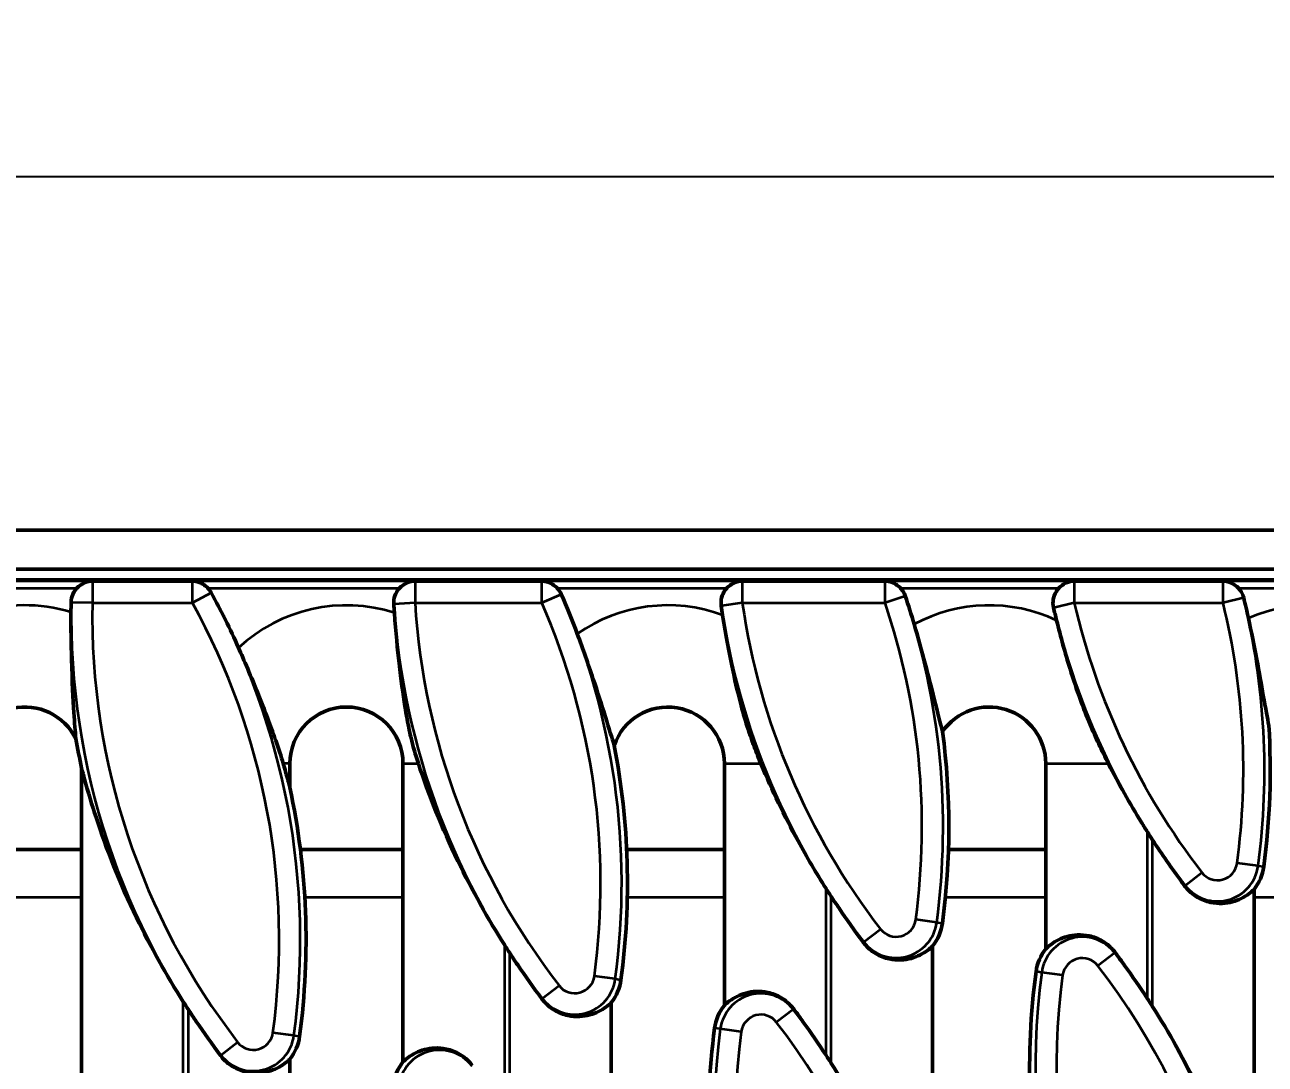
# Model space of a CAD drawing. Header units: millimetres. Extents: x 0 to 1485, y 0 to 1050.
# Drawn here: x 1278.8 to 1366.5, y 535.2 to 608.7 of the extents above; entities that cross this region are included whole.
import ezdxf

# ---------------------------------------------------------------- set-up
doc = ezdxf.new("R2010")
doc.units = ezdxf.units.MM
doc.header["$LTSCALE"] = 2.5
for name, color, linetype, lineweight in [('Bemaßung (ISO)', 7, 'Continuous', 25), ('Sichtbar (ISO)', 7, 'Continuous', 50), ('Sichtbar schmal (ISO)', 7, 'Continuous', 35)]:
    doc.layers.add(name, color=color, linetype=linetype, lineweight=lineweight)
doc.styles.add('TXT 3_5', font='isocpeur.ttf')
doc.dimstyles.new('Anrin Standard (DIN)', dxfattribs={"dimscale": 2.5, "dimtxt": 3.5, "dimasz": 2.5, "dimexe": 2, "dimexo": 0, "dimgap": 0.8, "dimtad": 1, "dimrnd": 1e-08, "dimtxsty": 'TXT 3_5', "dimcen": 0.09, "dimdle": 10, "dimclrd": 256, "dimclre": 256, "dimclrt": 256, "dimadec": 0, "dimazin": 2, "dimtfac": 0.714286, "dimtmove": 0, "dimatfit": 3, "dimfxl": 1, "dimtolj": 1, "dimlwd": -1, "dimlwe": -1, "dimarcsym": 0})

# ---------------------------------------------------------------- blocks, each defined once
blk = doc.blocks.new('*D13')
at = {"layer": 'Bemaßung (ISO)', "transparency": 16777216}
for p, q in [((389.905, 570.205), (389.905, 602.955)), ((1394.905, 572.955), (1394.905, 602.955)), ((1388.655, 597.955), (396.155, 597.955))]:
    blk.add_line(p, q, dxfattribs=at)
for points in [[(396.155, 598.996), (396.155, 596.913), (389.905, 597.955)], [(1388.655, 598.996), (1388.655, 596.913), (1394.905, 597.955)]]:
    blk.add_solid(points, dxfattribs=at)
at = {"layer": 'Defpoints', "color": 0, "transparency": 16777216}
for p in [(389.905, 597.955), (1394.905, 572.955), (389.905, 570.205)]:
    blk.add_point(p, dxfattribs=at)
at = {"layer": 'Bemaßung (ISO)', "transparency": 16777216, "insert": (881.855, 608.705), "char_height": 8.75, "attachment_point": 1, "style": 'TXT 3_5'}
blk.add_mtext('\\A1;1005', dxfattribs=at)

msp = doc.modelspace()

# ---------------------------------------------------------------- linework, layer by layer
at = {"layer": 'Sichtbar (ISO)'}
for p, q in [((389.905, 572.955), (1394.905, 572.955)), ((389.905, 570.205), (1394.905, 570.205)), ((1391.644, 569.455), (893.166, 569.455)), ((1282.769, 531.355), (1282.769, 556.139)), ((1297.496, 556.455), (1297.496, 554.771)), ((1305.496, 535.355), (1305.496, 556.455)), ((1328.223, 539.355), (1328.223, 556.455)), ((1350.95, 543.355), (1350.95, 556.455)), ((1282.769, 550.39), (1274.849, 550.39)), ((1305.496, 550.39), (1298.241, 550.39)), ((1328.223, 550.39), (1321.312, 550.39)), ((1350.95, 550.39), (1344.07, 550.39)), ((1365.678, 547.554), (1365.678, 522.771)), ((1342.95, 543.554), (1342.95, 518.771)), ((1320.223, 539.554), (1320.223, 514.771)), ((1297.496, 535.554), (1297.496, 510.771))]:
    msp.add_line(p, q, dxfattribs=at)
for centre, radius, start, end in [((1247.365, 543.995), 50.882, 23.94584, 28.85459), ((1270.093, 547.995), 50.882, 20.28477, 23.67799), ((1332.899, 566.914), 50.882, 178.93825, 179.71573), ((1355.626, 570.914), 50.882, 183.58115, 184.27317), ((1378.354, 574.914), 50.882, 188.24779, 188.99767), ((1292.82, 551.995), 50.882, 16.3419, 18.69944), ((1315.547, 555.995), 50.882, 12.20043, 13.86361), ((1401.081, 578.914), 50.882, 192.97035, 194.02459), ((1278.769, 556.455), 4, 25.78225, 180), ((1301.496, 556.455), 4, 0, 180), ((1324.223, 556.455), 4, 0, 161.30193), ((1346.95, 556.455), 4, 0, 145.52962), ((1315.547, 555.995), 51.275, 352.3504, 3.5312), ((1332.899, 566.914), 51.275, 189.79087, 192.13108), ((1292.82, 551.995), 51.275, 352.3504, 7.53433), ((1270.093, 547.995), 51.275, 352.3504, 10.95201), ((1247.365, 543.995), 51.275, 352.3504, 12.13108), ((1401.081, 578.914), 50.882, 212.45081, 213.15705), ((1363.096, 549.609), 3.3, 321.48132, 352.3504), ((1378.354, 574.914), 50.882, 212.45081, 213.15705), ((1340.369, 545.609), 3.3, 321.48132, 352.3504), ((1355.626, 570.914), 50.882, 212.45081, 213.15705), ((1353.532, 541.3), 3.3, 141.48132, 172.3504), ((1401.081, 534.914), 51.275, 172.3504, 192.13108), ((1317.641, 541.609), 3.3, 321.48132, 352.3504), ((1332.899, 566.914), 50.882, 212.45081, 213.15705), ((1315.547, 511.995), 50.882, 32.45081, 33.15705), ((1330.805, 537.3), 3.3, 141.48132, 172.3504), ((1378.354, 530.914), 51.275, 172.3504, 192.13108), ((1294.914, 537.609), 3.3, 321.48132, 352.3504), ((1308.078, 533.3), 3.3, 141.48132, 172.3504), ((1292.82, 507.995), 50.882, 32.45081, 33.15705)]:
    msp.add_arc(centre, radius, start, end, dxfattribs=at)
for points, knots in [([(1283.481, 569.363), (1283.479, 569.363), (1283.477, 569.363), (1283.339, 569.355), (1283.202, 569.327), (1282.931, 569.229), (1282.805, 569.161), (1282.597, 569.014), (1282.514, 568.94), (1282.442, 568.865)], [-0.1053502, -0.1053502, -0.1053502, -0.1053502, -0.1048871, -0.1048871, -0.0685191, -0.0685191, -0.0312416, -0.0312416, -0.0000415, -0.0000415, -0.0000415, -0.0000415]), ([(1291.698, 568.865), (1291.627, 568.94), (1291.544, 569.013), (1291.328, 569.165), (1291.192, 569.236), (1290.914, 569.33), (1290.782, 569.356), (1290.648, 569.363), (1290.647, 569.363), (1290.645, 569.363)], [-0.1399377, -0.1399377, -0.1399377, -0.1399377, -0.0986222, -0.0986222, -0.0459179, -0.0459179, 0, 0, 0.0006176, 0.0006176, 0.0006176, 0.0006176]), ([(1306.293, 569.363), (1306.291, 569.363), (1306.289, 569.363), (1306.152, 569.355), (1306.016, 569.327), (1305.746, 569.23), (1305.621, 569.162), (1305.412, 569.014), (1305.329, 568.941), (1305.257, 568.865)], [-0.1053307, -0.1053307, -0.1053307, -0.1053307, -0.1048678, -0.1048678, -0.068552, -0.068552, -0.0313176, -0.0313176, 0, 0, 0, 0]), ([(1316.4, 568.865), (1316.328, 568.94), (1316.245, 569.013), (1316.035, 569.161), (1315.907, 569.229), (1315.632, 569.327), (1315.493, 569.355), (1315.352, 569.363), (1315.35, 569.363), (1315.349, 569.363)], [-0.1392434, -0.1392434, -0.1392434, -0.1392434, -0.0980448, -0.0980448, -0.0484349, -0.0484349, 0, 0, 0.0006161, 0.0006161, 0.0006161, 0.0006161]), ([(1329.431, 569.363), (1329.429, 569.363), (1329.427, 569.363), (1329.291, 569.355), (1329.155, 569.327), (1328.886, 569.23), (1328.761, 569.162), (1328.553, 569.014), (1328.47, 568.941), (1328.398, 568.865)], [-0.1053567, -0.1053567, -0.1053567, -0.1053567, -0.1048941, -0.1048941, -0.0685944, -0.0685944, -0.03137, -0.03137, -0.0000399, -0.0000399, -0.0000399, -0.0000399]), ([(1340.678, 568.865), (1340.606, 568.94), (1340.523, 569.013), (1340.313, 569.161), (1340.186, 569.229), (1339.912, 569.327), (1339.773, 569.355), (1339.633, 569.363), (1339.631, 569.363), (1339.629, 569.363)], [-0.138965, -0.138965, -0.138965, -0.138965, -0.0977906, -0.0977906, -0.0483047, -0.0483047, 0, 0, 0.0006145, 0.0006145, 0.0006145, 0.0006145]), ([(1352.903, 569.363), (1352.902, 569.363), (1352.9, 569.363), (1352.764, 569.355), (1352.629, 569.327), (1352.362, 569.23), (1352.237, 569.162), (1352.03, 569.015), (1351.946, 568.941), (1351.874, 568.865)], [-0.1053647, -0.1053647, -0.1053647, -0.1053647, -0.1049022, -0.1049022, -0.0686405, -0.0686405, -0.0314468, -0.0314468, -0.0000397, -0.0000397, -0.0000397, -0.0000397]), ([(1364.573, 568.865), (1364.501, 568.94), (1364.419, 569.013), (1364.209, 569.161), (1364.082, 569.229), (1363.809, 569.327), (1363.67, 569.355), (1363.531, 569.363), (1363.529, 569.363), (1363.527, 569.363)], [-0.1386812, -0.1386812, -0.1386812, -0.1386812, -0.0975303, -0.0975303, -0.0481715, -0.0481715, 0, 0, 0.000613, 0.000613, 0.000613, 0.000613]), ([(1282.026, 567.857), (1282.03, 568.053), (1282.071, 568.246), (1282.22, 568.588), (1282.319, 568.737), (1282.442, 568.865)], [0, 0, 0, 0, 0.0587256, 0.0587256, 0.1120551, 0.1120551, 0.1120551, 0.1120551]), ([(1304.844, 567.736), (1304.832, 567.931), (1304.858, 568.128), (1304.984, 568.497), (1305.081, 568.667), (1305.225, 568.831), (1305.241, 568.848), (1305.257, 568.865)], [0, 0, 0, 0, 0.0587923, 0.0587923, 0.1171218, 0.1171218, 0.1241704, 0.1241704, 0.1241704, 0.1241704]), ([(1327.998, 567.615), (1327.97, 567.809), (1327.98, 568.007), (1328.075, 568.386), (1328.159, 568.563), (1328.313, 568.771), (1328.354, 568.819), (1328.398, 568.865)], [0, 0, 0, 0, 0.0588718, 0.0588718, 0.1172187, 0.1172187, 0.1363786, 0.1363786, 0.1363786, 0.1363786]), ([(1340.678, 568.865), (1340.749, 568.791), (1340.813, 568.709), (1340.929, 568.523), (1340.979, 568.418), (1341.016, 568.308)], [0.12065851, 0.12065851, 0.12065851, 0.12065851, 0.15163877, 0.15163877, 0.18644332, 0.18644332, 0.18644332, 0.18644332]), ([(1351.497, 567.494), (1351.453, 567.685), (1351.447, 567.884), (1351.511, 568.269), (1351.58, 568.453), (1351.738, 568.708), (1351.802, 568.79), (1351.874, 568.865)], [0, 0, 0, 0, 0.0589687, 0.0589687, 0.117341, 0.117341, 0.148754, 0.148754, 0.148754, 0.148754]), ([(1364.573, 568.865), (1364.659, 568.776), (1364.734, 568.676), (1364.863, 568.448), (1364.914, 568.32), (1364.947, 568.187)], [0.12067766, 0.12067766, 0.12067766, 0.12067766, 0.15798761, 0.15798761, 0.19911986, 0.19911986, 0.19911986, 0.19911986]), ([(1282.37, 558.195), (1282.313, 558.714), (1282.267, 559.313), (1282.164, 560.993), (1282.098, 562.243), (1282.026, 564.913), (1282.012, 566.029), (1282.018, 567.166)], [-1.272072, -1.272072, -1.272072, -1.272072, -0.85359, -0.85359, -0.34115, -0.34115, 0, 0, 0, 0]), ([(1306.584, 556.455), (1306.458, 556.837), (1306.347, 557.2), (1306.132, 557.985), (1306.035, 558.385), (1305.832, 559.339), (1305.732, 559.886), (1305.493, 561.381), (1305.355, 562.387), (1305.115, 564.492), (1304.991, 565.713), (1304.886, 567.123)], [-2.049087, -2.049087, -2.049087, -2.049087, -1.738225, -1.738225, -1.396807, -1.396807, -0.979454, -0.979454, -0.424143, -0.424143, 0, 0, 0, 0]), ([(1330.801, 556.455), (1330.638, 556.847), (1330.479, 557.247), (1330.174, 558.067), (1330.035, 558.466), (1329.722, 559.434), (1329.563, 559.977), (1329.207, 561.309), (1329.019, 562.102), (1328.592, 564.099), (1328.336, 565.454), (1328.098, 566.956)], [-1.488103, -1.488103, -1.488103, -1.488103, -1.281333, -1.281333, -1.076385, -1.076385, -0.805128, -0.805128, -0.456471, -0.456471, 0, 0, 0, 0]), ([(1365.28, 566.748), (1365.495, 565.753), (1365.693, 564.767), (1366.046, 562.901), (1366.199, 562.037), (1366.495, 560.359), (1366.621, 559.647), (1366.725, 559.154)], [-0.7974145, -0.7974145, -0.7974145, -0.7974145, -0.5446426, -0.5446426, -0.294853, -0.294853, 0, 0, 0, 0]), ([(1341.646, 566.312), (1341.923, 565.368), (1342.183, 564.43), (1342.657, 562.645), (1342.868, 561.813), (1343.312, 560.035), (1343.506, 559.25), (1343.653, 558.719)], [-0.7647438, -0.7647438, -0.7647438, -0.7647438, -0.535281, -0.535281, -0.3084049, -0.3084049, 0, 0, 0, 0]), ([(1355.376, 556.455), (1355.144, 556.911), (1354.917, 557.373), (1354.484, 558.302), (1354.283, 558.754), (1353.838, 559.813), (1353.616, 560.38), (1353.135, 561.699), (1352.894, 562.424), (1352.312, 564.305), (1352.008, 565.413), (1351.716, 566.583)], [-1.096735, -1.096735, -1.096735, -1.096735, -0.939935, -0.939935, -0.786899, -0.786899, -0.59508, -0.59508, -0.361992, -0.361992, 0, 0, 0, 0]), ([(1317.819, 565.635), (1318.217, 564.558), (1318.59, 563.493), (1319.26, 561.493), (1319.549, 560.586), (1320.066, 558.938), (1320.27, 558.276), (1320.434, 557.737)], [-0.8077456, -0.8077456, -0.8077456, -0.8077456, -0.5318911, -0.5318911, -0.2637855, -0.2637855, 0, 0, 0, 0]), ([(1293.868, 564.647), (1294.24, 563.808), (1294.738, 562.658), (1295.82, 559.952), (1296.212, 558.897), (1296.701, 557.506), (1296.88, 556.966), (1297.029, 556.455)], [-0.6920235, -0.6920235, -0.6920235, -0.6920235, -0.4208336, -0.4208336, -0.1743174, -0.1743174, 0, 0, 0, 0]), ([(1289.962, 539.612), (1288.782, 541.468), (1287.641, 543.499), (1285.483, 547.969), (1284.519, 550.424), (1283.513, 553.507), (1283.232, 554.441), (1282.908, 555.617), (1282.837, 555.88), (1282.769, 556.139)], [5.610352, 5.610352, 5.610352, 5.610352, 6.256852, 6.256852, 7.009099, 7.009099, 7.296608, 7.296608, 7.380319, 7.380319, 7.380319, 7.380319]), ([(1297.029, 556.455), (1297.145, 556.057), (1297.255, 555.667), (1297.403, 555.12), (1297.45, 554.947), (1297.496, 554.771)], [1.055151, 1.055151, 1.055151, 1.055151, 1.1861519, 1.1861519, 1.2444256, 1.2444256, 1.2444256, 1.2444256]), ([(1312.69, 543.612), (1311.51, 545.468), (1310.368, 547.499), (1308.245, 551.897), (1307.304, 554.277), (1306.584, 556.455)], [5.610352, 5.610352, 5.610352, 5.610352, 6.256852, 6.256852, 6.9867, 6.9867, 6.9867, 6.9867]), ([(1335.417, 547.612), (1334.725, 548.701), (1334.059, 549.825), (1332.461, 552.747), (1331.584, 554.576), (1330.817, 556.415), (1330.809, 556.435), (1330.801, 556.455)], [5.6027703, 5.6027703, 5.6027703, 5.6027703, 5.9848979, 5.9848979, 6.5778784, 6.5778784, 6.5844236, 6.5844236, 6.5844236, 6.5844236]), ([(1358.144, 551.612), (1358.004, 551.833), (1357.865, 552.055), (1356.894, 553.627), (1356.103, 555.028), (1355.376, 556.455)], [5.03864, 5.03864, 5.03864, 5.03864, 5.1143786, 5.1143786, 5.5708105, 5.5708105, 5.5708105, 5.5708105]), ([(1360.772, 547.816), (1360.706, 547.904), (1360.641, 547.992), (1359.867, 549.038), (1359.164, 550.043), (1358.484, 551.085)], [4.7050934, 4.7050934, 4.7050934, 4.7050934, 4.73807, 4.73807, 5.1004325, 5.1004325, 5.1004325, 5.1004325]), ([(1365.678, 547.554), (1365.565, 547.445), (1365.441, 547.339), (1364.985, 547.002), (1364.602, 546.802), (1363.707, 546.562), (1363.198, 546.514), (1362.302, 546.709), (1361.968, 546.832), (1361.347, 547.204), (1361.06, 547.454), (1360.815, 547.758), (1360.793, 547.787), (1360.772, 547.816)], [1.2625413, 1.2625413, 1.2625413, 1.2625413, 1.3515841, 1.3515841, 1.5621044, 1.5621044, 1.7726247, 1.7726247, 1.8811482, 1.8811482, 1.9896717, 1.9896717, 2.0005996, 2.0005996, 2.0005996, 2.0005996]), ([(1338.044, 543.816), (1337.447, 544.616), (1336.867, 545.431), (1336.141, 546.503), (1335.948, 546.792), (1335.757, 547.085)], [1.2744847, 1.2744847, 1.2744847, 1.2744847, 1.5601918, 1.5601918, 1.6631773, 1.6631773, 1.6631773, 1.6631773]), ([(1350.95, 543.355), (1351.063, 543.464), (1351.187, 543.571), (1351.643, 543.907), (1352.027, 544.107), (1352.921, 544.347), (1353.43, 544.396), (1354.326, 544.2), (1354.66, 544.077), (1355.282, 543.706), (1355.568, 543.456), (1355.813, 543.151), (1355.835, 543.123), (1355.857, 543.093)], [1.2625413, 1.2625413, 1.2625413, 1.2625413, 1.3515841, 1.3515841, 1.5621044, 1.5621044, 1.7726247, 1.7726247, 1.8811482, 1.8811482, 1.9896717, 1.9896717, 2.0005996, 2.0005996, 2.0005996, 2.0005996]), ([(1315.317, 539.816), (1314.72, 540.616), (1314.14, 541.431), (1313.413, 542.503), (1313.221, 542.792), (1313.029, 543.085)], [1.2744847, 1.2744847, 1.2744847, 1.2744847, 1.5601918, 1.5601918, 1.6631773, 1.6631773, 1.6631773, 1.6631773]), ([(1342.95, 543.554), (1342.838, 543.445), (1342.714, 543.339), (1342.257, 543.002), (1341.874, 542.802), (1340.98, 542.562), (1340.471, 542.514), (1339.575, 542.709), (1339.241, 542.832), (1338.619, 543.204), (1338.333, 543.454), (1338.088, 543.758), (1338.066, 543.787), (1338.044, 543.816)], [1.2625413, 1.2625413, 1.2625413, 1.2625413, 1.3515841, 1.3515841, 1.5621044, 1.5621044, 1.7726247, 1.7726247, 1.8811482, 1.8811482, 1.9896717, 1.9896717, 2.0005996, 2.0005996, 2.0005996, 2.0005996]), ([(1355.857, 543.093), (1356.086, 542.786), (1356.311, 542.48), (1357.076, 541.418), (1357.617, 540.632), (1358.144, 539.824)], [1.2694834, 1.2694834, 1.2694834, 1.2694834, 1.3818929, 1.3818929, 1.6649559, 1.6649559, 1.6649559, 1.6649559]), ([(1328.223, 539.355), (1328.336, 539.464), (1328.46, 539.571), (1328.916, 539.907), (1329.299, 540.107), (1330.194, 540.347), (1330.703, 540.396), (1331.599, 540.2), (1331.933, 540.077), (1332.554, 539.706), (1332.84, 539.456), (1333.085, 539.151), (1333.108, 539.123), (1333.129, 539.093)], [1.2625413, 1.2625413, 1.2625413, 1.2625413, 1.3515841, 1.3515841, 1.5621044, 1.5621044, 1.7726247, 1.7726247, 1.8811482, 1.8811482, 1.9896717, 1.9896717, 2.0005996, 2.0005996, 2.0005996, 2.0005996]), ([(1320.223, 539.554), (1320.111, 539.445), (1319.987, 539.339), (1319.53, 539.002), (1319.147, 538.802), (1318.253, 538.562), (1317.744, 538.514), (1316.848, 538.709), (1316.513, 538.832), (1315.892, 539.204), (1315.606, 539.454), (1315.361, 539.758), (1315.339, 539.787), (1315.317, 539.816)], [1.2625413, 1.2625413, 1.2625413, 1.2625413, 1.3515841, 1.3515841, 1.5621044, 1.5621044, 1.7726247, 1.7726247, 1.8811482, 1.8811482, 1.9896717, 1.9896717, 2.0005996, 2.0005996, 2.0005996, 2.0005996]), ([(1292.59, 535.816), (1291.992, 536.616), (1291.412, 537.431), (1290.686, 538.503), (1290.494, 538.792), (1290.302, 539.085)], [1.2744847, 1.2744847, 1.2744847, 1.2744847, 1.5601918, 1.5601918, 1.6631773, 1.6631773, 1.6631773, 1.6631773]), ([(1333.129, 539.093), (1333.359, 538.786), (1333.583, 538.48), (1334.348, 537.418), (1334.89, 536.632), (1335.417, 535.824)], [1.2694834, 1.2694834, 1.2694834, 1.2694834, 1.3818929, 1.3818929, 1.6649559, 1.6649559, 1.6649559, 1.6649559]), ([(1358.484, 539.297), (1359.664, 537.442), (1360.806, 535.411), (1362.963, 530.941), (1363.927, 528.486), (1364.934, 525.402), (1365.214, 524.469), (1365.539, 523.292), (1365.61, 523.029), (1365.678, 522.771)], [5.610352, 5.610352, 5.610352, 5.610352, 6.256852, 6.256852, 7.009099, 7.009099, 7.296608, 7.296608, 7.380319, 7.380319, 7.380319, 7.380319]), ([(1305.496, 535.355), (1305.608, 535.464), (1305.732, 535.571), (1306.189, 535.907), (1306.572, 536.107), (1307.466, 536.347), (1307.975, 536.396), (1308.871, 536.2), (1309.206, 536.077), (1309.827, 535.706), (1310.113, 535.456), (1310.358, 535.151), (1310.38, 535.123), (1310.402, 535.093)], [1.2625413, 1.2625413, 1.2625413, 1.2625413, 1.3515841, 1.3515841, 1.5621044, 1.5621044, 1.7726247, 1.7726247, 1.8811482, 1.8811482, 1.9896717, 1.9896717, 2.0005996, 2.0005996, 2.0005996, 2.0005996]), ([(1297.496, 535.554), (1297.383, 535.445), (1297.259, 535.339), (1296.803, 535.002), (1296.42, 534.802), (1295.525, 534.562), (1295.016, 534.514), (1294.121, 534.709), (1293.786, 534.832), (1293.165, 535.204), (1292.879, 535.454), (1292.634, 535.758), (1292.612, 535.787), (1292.59, 535.816)], [1.2625413, 1.2625413, 1.2625413, 1.2625413, 1.3515841, 1.3515841, 1.5621044, 1.5621044, 1.7726247, 1.7726247, 1.8811482, 1.8811482, 1.9896717, 1.9896717, 2.0005996, 2.0005996, 2.0005996, 2.0005996]), ([(1335.757, 535.297), (1336.937, 533.442), (1338.078, 531.411), (1340.236, 526.941), (1341.2, 524.486), (1342.206, 521.402), (1342.487, 520.469), (1342.812, 519.292), (1342.882, 519.029), (1342.95, 518.771)], [5.610352, 5.610352, 5.610352, 5.610352, 6.256852, 6.256852, 7.009099, 7.009099, 7.296608, 7.296608, 7.380319, 7.380319, 7.380319, 7.380319])]:
    msp.add_open_spline(points, degree=3, knots=knots, dxfattribs=at)
for points in [[(1291.698, 568.865), (1291.789, 568.771), (1291.867, 568.665), (1291.93, 568.55)], [(1316.4, 568.865), (1316.522, 568.738), (1316.62, 568.591), (1316.691, 568.429)]]:
    msp.add_open_spline(points, degree=3, dxfattribs=at)
at = {"layer": 'Sichtbar schmal (ISO)'}
for p, q in [((1283.481, 569.363), (1265.456, 569.363)), ((1290.615, 569.312), (1283.531, 569.312)), ((1283.531, 569.312), (1283.531, 567.818)), ((1290.615, 567.818), (1290.615, 569.312)), ((1306.293, 569.363), (1290.645, 569.363)), ((1315.315, 569.312), (1306.347, 569.312)), ((1306.347, 569.312), (1306.347, 567.818)), ((1315.315, 567.818), (1315.315, 569.312)), ((1329.431, 569.363), (1315.349, 569.363)), ((1339.592, 569.312), (1329.49, 569.312)), ((1329.49, 569.312), (1329.49, 567.818)), ((1339.592, 567.818), (1339.592, 569.312)), ((1352.903, 569.363), (1339.629, 569.363)), ((1363.487, 569.312), (1352.968, 569.312)), ((1352.968, 569.312), (1352.968, 567.818)), ((1363.487, 567.818), (1363.487, 569.312)), ((1376.726, 569.363), (1363.527, 569.363)), ((1266.512, 568.865), (1282.442, 568.865)), ((1291.923, 568.539), (1290.615, 567.818)), ((1291.698, 568.865), (1305.257, 568.865)), ((1316.684, 568.418), (1315.315, 567.818)), ((1316.4, 568.865), (1328.398, 568.865)), ((1340.678, 568.865), (1351.874, 568.865)), ((1364.573, 568.865), (1375.7, 568.865)), ((1283.531, 567.818), (1282.037, 567.845)), ((1283.531, 567.818), (1290.615, 567.818)), ((1306.347, 567.818), (1304.856, 567.724)), ((1306.347, 567.818), (1315.315, 567.818)), ((1329.49, 567.818), (1328.011, 567.603)), ((1329.49, 567.818), (1339.592, 567.818)), ((1341.008, 568.297), (1339.592, 567.818)), ((1352.968, 567.818), (1351.512, 567.482)), ((1352.968, 567.818), (1363.487, 567.818)), ((1364.938, 568.176), (1363.487, 567.818)), ((1297.496, 556.455), (1297.029, 556.455)), ((1305.496, 556.455), (1306.584, 556.455)), ((1328.223, 556.455), (1330.801, 556.455)), ((1350.95, 556.455), (1355.376, 556.455)), ((1358.144, 539.824), (1358.144, 551.612)), ((1358.484, 551.085), (1358.484, 539.297)), ((1365.965, 549.224), (1364.484, 549.423)), ((1365.965, 549.224), (1366.366, 549.17)), ((1360.804, 547.841), (1361.987, 548.754)), ((1335.417, 535.824), (1335.417, 547.612)), ((1360.804, 547.841), (1360.772, 547.816)), ((1282.769, 546.992), (1275.434, 546.992)), ((1305.496, 546.992), (1298.553, 546.992)), ((1328.223, 546.992), (1321.358, 546.992)), ((1335.757, 547.085), (1335.757, 535.297)), ((1350.95, 546.992), (1343.851, 546.992)), ((1373.426, 546.992), (1365.678, 546.992)), ((1338.076, 543.841), (1339.26, 544.754)), ((1343.238, 545.224), (1341.757, 545.423)), ((1343.238, 545.224), (1343.639, 545.17)), ((1338.076, 543.841), (1338.044, 543.816)), ((1312.69, 531.824), (1312.69, 543.612)), ((1313.029, 543.085), (1313.029, 531.297)), ((1355.824, 543.069), (1354.641, 542.156)), ((1355.824, 543.069), (1355.857, 543.093)), ((1320.51, 541.224), (1319.029, 541.423)), ((1320.51, 541.224), (1320.912, 541.17)), ((1350.663, 541.686), (1350.262, 541.74)), ((1352.144, 541.487), (1350.663, 541.686)), ((1315.349, 539.841), (1316.532, 540.754)), ((1289.962, 527.824), (1289.962, 539.612)), ((1315.349, 539.841), (1315.317, 539.816)), ((1290.302, 539.085), (1290.302, 527.297)), ((1333.097, 539.069), (1331.914, 538.156)), ((1333.097, 539.069), (1333.129, 539.093)), ((1327.936, 537.686), (1327.534, 537.74)), ((1329.417, 537.487), (1327.936, 537.686)), ((1297.783, 537.224), (1296.302, 537.423)), ((1297.783, 537.224), (1298.185, 537.17)), ((1292.622, 535.841), (1293.805, 536.754)), ((1292.622, 535.841), (1292.59, 535.816))]:
    msp.add_line(p, q, dxfattribs=at)
for centre, radius, start, end in [((1247.365, 543.995), 50.87, 352.3504, 28.84675), ((1270.093, 547.995), 50.87, 352.3504, 23.66932), ((1278.769, 556.455), 11.194, 73.12532, 142.51437), ((1332.899, 566.914), 50.87, 178.95127, 217.6496), ((1332.899, 566.914), 49.376, 178.95127, 217.6496), ((1247.365, 543.995), 49.376, 352.3504, 28.84675), ((1301.496, 556.455), 11.194, 72.37058, 132.95792), ((1355.626, 570.914), 50.87, 183.59528, 217.6496), ((1355.626, 570.914), 49.376, 183.59528, 217.6496), ((1270.093, 547.995), 49.376, 352.3504, 23.66932), ((1324.223, 556.455), 11.194, 69.74752, 124.89911), ((1378.354, 574.914), 50.87, 188.26313, 217.6496), ((1378.354, 574.914), 49.376, 188.26313, 217.6496), ((1292.82, 551.995), 49.376, 352.3504, 18.68992), ((1292.82, 551.995), 50.87, 352.3504, 18.68992), ((1346.95, 556.455), 11.194, 64.80388, 118.28544), ((1401.081, 578.914), 49.376, 192.98702, 217.6496), ((1315.547, 555.995), 49.376, 352.3504, 13.85322), ((1315.547, 555.995), 50.87, 352.3504, 13.85322), ((1369.678, 556.455), 11.194, 56.18618, 113.1343), ((1401.081, 578.914), 50.87, 192.98702, 217.6496), ((1363.096, 549.609), 2.895, 217.6496, 352.3504), ((1363.096, 549.609), 1.401, 217.6496, 352.3504), ((1340.369, 545.609), 2.895, 217.6496, 352.3504), ((1340.369, 545.609), 1.401, 217.6496, 352.3504), ((1353.532, 541.3), 2.895, 37.6496, 172.3504), ((1315.547, 511.995), 50.87, 352.3504, 37.6496), ((1353.532, 541.3), 1.401, 37.6496, 172.3504), ((1315.547, 511.995), 49.376, 352.3504, 37.6496), ((1317.641, 541.609), 2.895, 217.6496, 352.3504), ((1317.641, 541.609), 1.401, 217.6496, 352.3504), ((1401.081, 534.914), 50.87, 172.3504, 217.6496), ((1401.081, 534.914), 49.376, 172.3504, 217.6496), ((1330.805, 537.3), 2.895, 37.6496, 172.3504), ((1330.805, 537.3), 1.401, 37.6496, 172.3504), ((1292.82, 507.995), 50.87, 352.3504, 37.6496), ((1378.354, 530.914), 50.87, 172.3504, 217.6496), ((1292.82, 507.995), 49.376, 352.3504, 37.6496), ((1294.914, 537.609), 2.895, 217.6496, 352.3504), ((1294.914, 537.609), 1.401, 217.6496, 352.3504), ((1378.354, 530.914), 49.376, 172.3504, 217.6496), ((1308.078, 533.3), 2.895, 37.6496, 172.3504)]:
    msp.add_arc(centre, radius, start, end, dxfattribs=at)
for centre, major_axis, ratio, start_param, end_param in [((1283.531, 567.818), (-1.07, -1.051), 0.992567, 3.939872, 5.484906), ((1290.615, 567.818), (-1.291, 0.763), 0.994876, 4.180973, 5.243805), ((1306.347, 567.818), (-1.027, -1.093), 0.991932, 3.899659, 5.525119), ((1315.315, 567.818), (-1.256, 0.821), 0.994583, 4.136029, 5.288749), ((1329.49, 567.818), (-0.981, -1.134), 0.991179, 3.859268, 5.56551), ((1339.592, 567.818), (-1.219, 0.874), 0.994253, 4.092818, 5.33196), ((1352.968, 567.818), (-0.934, -1.174), 0.990271, 3.818426, 5.606352), ((1363.487, 567.818), (-1.181, 0.925), 0.993881, 4.05086, 5.373918)]:
    msp.add_ellipse(centre, major_axis=major_axis, ratio=ratio, start_param=start_param, end_param=end_param, dxfattribs=at)
for points in [[(1283.52, 569.323), (1283.507, 569.337), (1283.494, 569.35), (1283.481, 569.363)], [(1283.531, 569.312), (1283.528, 569.316), (1283.524, 569.32), (1283.52, 569.323)], [(1290.621, 569.323), (1290.619, 569.32), (1290.617, 569.316), (1290.615, 569.312)], [(1290.645, 569.363), (1290.637, 569.35), (1290.629, 569.337), (1290.621, 569.323)], [(1306.335, 569.323), (1306.321, 569.337), (1306.307, 569.35), (1306.293, 569.363)], [(1306.347, 569.312), (1306.343, 569.316), (1306.339, 569.32), (1306.335, 569.323)], [(1315.323, 569.323), (1315.32, 569.32), (1315.318, 569.316), (1315.315, 569.312)], [(1315.349, 569.363), (1315.34, 569.35), (1315.331, 569.337), (1315.323, 569.323)], [(1329.477, 569.323), (1329.462, 569.337), (1329.446, 569.35), (1329.431, 569.363)], [(1329.49, 569.312), (1329.486, 569.316), (1329.481, 569.32), (1329.477, 569.323)], [(1339.6, 569.323), (1339.598, 569.32), (1339.595, 569.316), (1339.592, 569.312)], [(1339.629, 569.363), (1339.62, 569.35), (1339.61, 569.337), (1339.6, 569.323)], [(1352.953, 569.323), (1352.937, 569.337), (1352.92, 569.35), (1352.903, 569.363)], [(1352.968, 569.312), (1352.963, 569.316), (1352.958, 569.32), (1352.953, 569.323)], [(1363.496, 569.323), (1363.493, 569.32), (1363.49, 569.316), (1363.487, 569.312)], [(1363.527, 569.363), (1363.517, 569.35), (1363.506, 569.337), (1363.496, 569.323)], [(1291.923, 568.539), (1291.926, 568.543), (1291.928, 568.546), (1291.93, 568.55)], [(1316.684, 568.418), (1316.686, 568.422), (1316.689, 568.425), (1316.691, 568.429)], [(1282.026, 567.857), (1282.03, 567.853), (1282.034, 567.849), (1282.037, 567.845)], [(1304.844, 567.736), (1304.848, 567.732), (1304.852, 567.728), (1304.856, 567.724)], [(1327.998, 567.615), (1328.003, 567.611), (1328.007, 567.607), (1328.011, 567.603)], [(1341.008, 568.297), (1341.01, 568.301), (1341.013, 568.304), (1341.016, 568.308)], [(1364.938, 568.176), (1364.941, 568.179), (1364.944, 568.183), (1364.947, 568.187)], [(1351.497, 567.494), (1351.502, 567.49), (1351.507, 567.486), (1351.512, 567.482)]]:
    msp.add_open_spline(points, degree=3, dxfattribs=at)

# ---------------------------------------------------------------- dimensions: what is measured, and where the dimension line sits
at = {"layer": 'Bemaßung (ISO)'}
dim = msp.add_linear_dim(base=(389.905, 597.955), p1=(1394.905, 572.955), p2=(389.905, 570.205), angle=180, dimstyle='Anrin Standard (DIN)', override={"dimgap": 0.8, "dimdec": 2, "dimtol": 0, "dimlim": 0, "dimtp": 0, "dimtm": 0, "dimtdec": 2, "dimtofl": 0, "dimatfit": 1}, dxfattribs=at)
dim.commit()
dim.dimension.update_dxf_attribs({"geometry": '*D13', "text_midpoint": (892.355, 597.955), "dimtype": 160})

doc.saveas('drawing.dxf')
